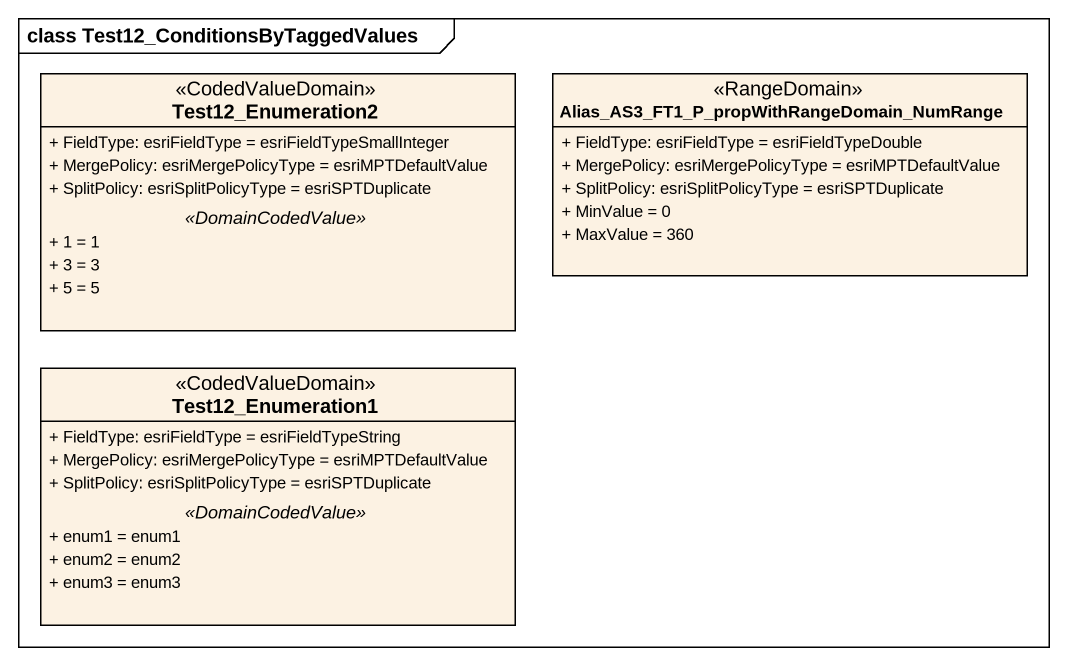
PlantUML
@startuml
mainframe class Test12_ConditionsByTaggedValues
hide circle
hide empty members
skinparam classAttributeIconSize 0
class Test12_Enumeration2 <<CodedValueDomain>> {
  + FieldType: esriFieldType = esriFieldTypeSmallInteger
  + MergePolicy: esriMergePolicyType = esriMPTDefaultValue
  + SplitPolicy: esriSplitPolicyType = esriSPTDuplicate
  .. <<DomainCodedValue>> ..
  + 1 = 1
  + 3 = 3
  + 5 = 5
}
class "Alias_AS3_FT1_P_propWithRangeDomain_NumRange" as Alias_AS3_FT1_P <<RangeDomain>> {
  + FieldType: esriFieldType = esriFieldTypeDouble
  + MergePolicy: esriMergePolicyType = esriMPTDefaultValue
  + SplitPolicy: esriSplitPolicyType = esriSPTDuplicate
  + MinValue = 0
  + MaxValue = 360
}
class Test12_Enumeration1 <<CodedValueDomain>> {
  + FieldType: esriFieldType = esriFieldTypeString
  + MergePolicy: esriMergePolicyType = esriMPTDefaultValue
  + SplitPolicy: esriSplitPolicyType = esriSPTDuplicate
  .. <<DomainCodedValue>> ..
  + enum1 = enum1
  + enum2 = enum2
  + enum3 = enum3
}
@enduml
